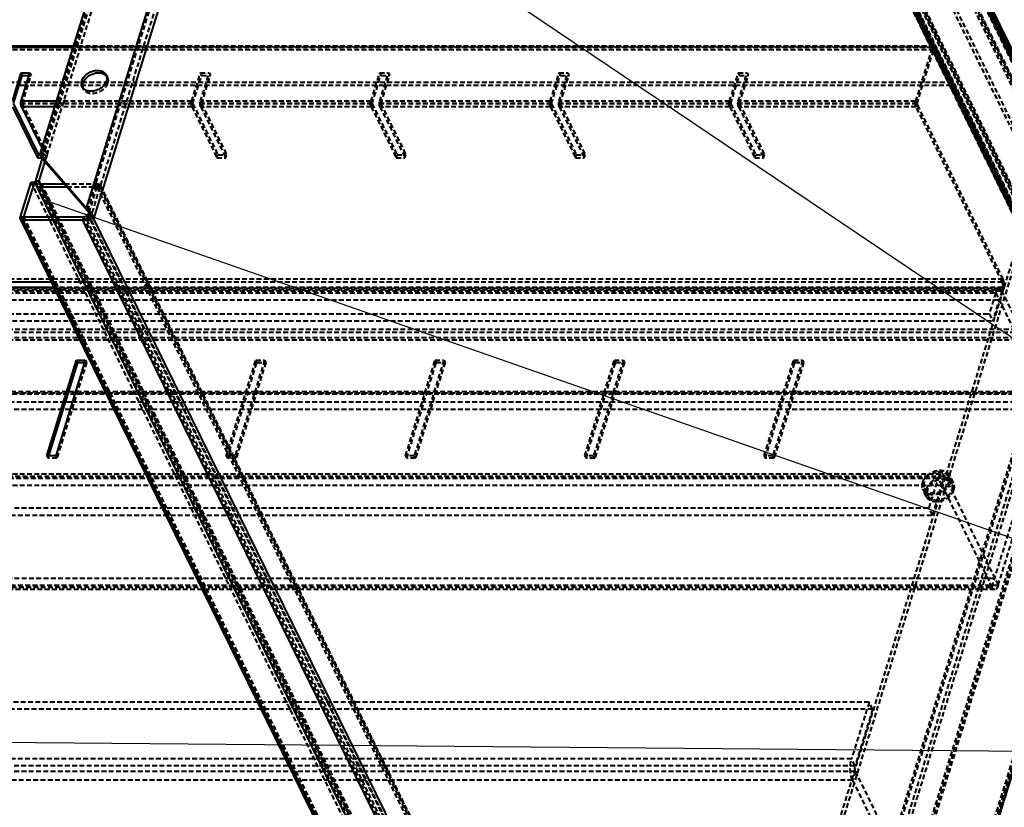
# Model space of a CAD drawing. Header units: millimetres. Extents: x 13106 to 40242, y 18888 to 28426.
# Drawn here: x 22815.9 to 23073.8, y 26990.2 to 27196.7 of the extents above; entities that cross this region are included whole.
import ezdxf
from ezdxf import colors
from ezdxf.entities.mleader import LeaderData, LeaderLine
from ezdxf.math import Vec2, Vec3

# ---------------------------------------------------------------- set-up
doc = ezdxf.new("R2010")
doc.units = ezdxf.units.MM
doc.linetypes.add('HIDDEN', pattern=[1.905, 1.27, -0.635])
doc.layers.add('02___PRT_ALL_AXES', color=7, linetype='Continuous')
doc.layers.add('DEFAULT_2', color=8, linetype='HIDDEN')
doc.layers.add('dim', color=2, linetype='Continuous', lineweight=9)

msp = doc.modelspace()

# ---------------------------------------------------------------- linework, layer by layer
at = {"color": 3, "linetype": 'Continuous'}
for p, q in [((22935.849, 27474.059), (23112.774, 27113.525)), ((22833.354, 27147.314), (22933.57, 27471.612)), ((22835.322, 27144.504), (22936.506, 27471.935)), ((22935.896, 27473.178), (23112.82, 27112.644)), ((22912.633, 27457.512), (22821.132, 27161.414)), ((22829.777, 27189.388), (22678.301, 27189.388)), ((22829.896, 27189.773), (22678.611, 27189.773)), ((22813.953, 27175.313), (22816.249, 27182.742)), ((22816.249, 27182.742), (22818.552, 27182.742)), ((22816.256, 27175.313), (22818.552, 27182.742)), ((22825.428, 27175.313), (22816.256, 27175.313)), ((22814.017, 27173.886), (22820.571, 27160.531)), ((22824.986, 27173.886), (22816.32, 27173.886)), ((22816.32, 27173.886), (22821.638, 27163.049)), ((22821.804, 27160.37), (22819.975, 27154.453)), ((22820.571, 27160.531), (22821.664, 27160.531)), ((22821.132, 27161.414), (22833.354, 27147.314)), ((22816.055, 27144.984), (22818.881, 27154.129)), ((22821.333, 27152.886), (22828.291, 27152.886)), ((22821.333, 27152.886), (22825.221, 27144.964)), ((22833.98, 27146.121), (22833.864, 27145.748)), ((22977.751, 26815.079), (22816.079, 27144.532)), ((22832.386, 27144.181), (22816.751, 27144.181)), ((22978.423, 26814.728), (22816.751, 27144.181)), ((22994.058, 26814.728), (22832.386, 27144.181)), ((22996.384, 26816.294), (22834.712, 27145.748)), ((22824.243, 27127.897), (22696.584, 27127.897)), ((22824.932, 27126.492), (22696.647, 27126.492)), ((22823.02, 27082.39), (22830.766, 27107.457)), ((22833.069, 27107.457), (22825.323, 27082.39)), ((22830.766, 27107.457), (22833.069, 27107.457)), ((22825.323, 27082.39), (22823.02, 27082.39))]:
    msp.add_line(p, q, dxfattribs=at)
at = {"color": 7, "linetype": 'Continuous'}
for p, q in [((22814.258, 27174.692), (22816.554, 27182.121)), ((22816.249, 27182.742), (22816.554, 27182.121)), ((22816.554, 27182.121), (22818.359, 27182.121)), ((22817.536, 27179.455), (22815.73, 27179.455)), ((22814.259, 27174.669), (22820.813, 27161.314)), ((22820.571, 27160.531), (22820.813, 27161.314)), ((22820.813, 27161.314), (22821.181, 27161.314)), ((22822.483, 27159.586), (22820.896, 27154.453)), ((22821.132, 27161.414), (22821.437, 27160.792)), ((22821.437, 27160.792), (22833.659, 27146.693)), ((22816.976, 27144.984), (22819.802, 27154.129)), ((22818.881, 27154.129), (22819.802, 27154.129)), ((22824.3, 27144.964), (22819.802, 27154.129)), ((22819.975, 27154.453), (22820.896, 27154.453)), ((22820.896, 27154.453), (22821.251, 27153.73)), ((22821.333, 27152.886), (22821.575, 27153.669)), ((22821.575, 27153.669), (22827.612, 27153.669)), ((22833.354, 27147.314), (22833.659, 27146.693)), ((22833.438, 27147.259), (22833.693, 27146.638)), ((22816.055, 27144.984), (22816.976, 27144.984)), ((22816.751, 27144.181), (22816.993, 27144.964)), ((22816.981, 27144.974), (22816.976, 27144.984)), ((22832.628, 27144.964), (22816.993, 27144.964)), ((22832.386, 27144.181), (22832.628, 27144.964)), ((22834.712, 27145.748), (22833.791, 27145.748)), ((22830.766, 27107.457), (22831.071, 27106.835)), ((22823.517, 27082.39), (22831.071, 27106.835)), ((22831.071, 27106.835), (22832.877, 27106.835)), ((22827.875, 27096.493), (22829.681, 27096.493))]:
    msp.add_line(p, q, dxfattribs=at)
at = {"color": 3, "linetype": 'Continuous'}
for centre, radius, start, end in [((22830.748, 27143.306), 4.781, 55.76744, 56.96517), ((22831.365, 27143.682), 4.073, 30.37177, 31.73422)]:
    msp.add_arc(centre, radius, start, end, dxfattribs=at)
at = {"color": 7, "linetype": 'Continuous'}
for centre, radius, start, end in [((22819.539, 27138.013), 16.575, 31.35629, 31.577), ((22830.066, 27144.134), 4.391, 21.58761, 23.43532)]:
    msp.add_arc(centre, radius, start, end, dxfattribs=at)
at = {"color": 3, "linetype": 'Continuous'}
for points, knots in [([(22816.32, 27173.886), (22816.273, 27173.981), (22816.206, 27174.207), (22816.163, 27174.57), (22816.174, 27174.95), (22816.22, 27175.199), (22816.256, 27175.313)], [0, 0, 0, 0, 0.2190059, 0.4806616, 0.7525968, 1, 1, 1, 1]), ([(22819.975, 27154.453), (22819.967, 27154.424), (22819.935, 27154.312), (22819.918, 27154.196), (22819.914, 27154.109)], [0, 0, 0, 0, 0.2565808, 1, 1, 1, 1]), ([(22820.174, 27153.343), (22820.305, 27153.193), (22820.677, 27152.95), (22821.108, 27152.886), (22821.333, 27152.886)], [0, 0, 0, 0, 0.4686202, 1, 1, 1, 1]), ([(22834.829, 27145.824), (22834.735, 27145.976), (22834.346, 27146.522), (22833.843, 27146.983), (22833.438, 27147.259)], [0, 0, 0, 0, 0.266903, 1, 1, 1, 1]), ([(22816.079, 27144.532), (22816.046, 27144.599), (22816.008, 27144.753), (22816.032, 27144.908), (22816.055, 27144.984)], [0, 0, 0, 0, 0.4825642, 1, 1, 1, 1]), ([(22816.751, 27144.181), (22816.61, 27144.181), (22816.34, 27144.228), (22816.133, 27144.423), (22816.079, 27144.532)], [0, 0, 0, 0, 0.5363588, 1, 1, 1, 1]), ([(22834.712, 27145.748), (22834.573, 27145.297), (22834.038, 27144.696), (22833.15, 27144.27), (22832.636, 27144.181), (22832.386, 27144.181)], [0, 0, 0, 0, 0.4803696, 0.7451077, 1, 1, 1, 1]), ([(22835.322, 27144.504), (22835.308, 27144.611), (22835.224, 27145.044), (22835.047, 27145.455), (22834.879, 27145.741)], [0, 0, 0, 0, 0.2455232, 1, 1, 1, 1])]:
    msp.add_open_spline(points, degree=3, knots=knots, dxfattribs=at)
msp.add_open_spline([(22819.914, 27154.109), (22819.91, 27154.021), (22819.916, 27153.932), (22819.932, 27153.846)], degree=3, dxfattribs=at)
at = {"color": 7, "linetype": 'Continuous'}
for points, knots in [([(22820.896, 27154.453), (22820.874, 27154.378), (22820.851, 27154.227), (22820.888, 27154.077), (22820.92, 27154.012)], [0, 0, 0, 0, 0.5174311, 1, 1, 1, 1]), ([(22820.92, 27154.012), (22820.972, 27153.905), (22821.174, 27153.716), (22821.438, 27153.669), (22821.575, 27153.669)], [0, 0, 0, 0, 0.4636602, 1, 1, 1, 1]), ([(22834.095, 27145.88), (22834.064, 27145.951), (22833.944, 27146.211), (22833.801, 27146.46), (22833.693, 27146.638)], [0, 0, 0, 0, 0.2695072, 1, 1, 1, 1]), ([(22816.977, 27144.972), (22816.976, 27144.974), (22816.975, 27144.978), (22816.975, 27144.982), (22816.976, 27144.984)], [0, 0, 0, 0, 0.4869447, 1, 1, 1, 1]), ([(22833.791, 27145.748), (22833.722, 27145.522), (22833.371, 27145.125), (22832.881, 27144.964), (22832.628, 27144.964)], [0, 0, 0, 0, 0.4830182, 1, 1, 1, 1])]:
    msp.add_open_spline(points, degree=3, knots=knots, dxfattribs=at)
msp.add_open_spline([(22816.993, 27144.964), (22816.987, 27144.964), (22816.98, 27144.967), (22816.977, 27144.972)], degree=3, dxfattribs=at)
at = {"layer": '02___PRT_ALL_AXES', "color": 8, "linetype": 'HIDDEN'}
for p, q in [((22838.519, 27182.226), (22838.824, 27181.604)), ((22838.6, 27180.684), (22838.906, 27180.062)), ((22832.235, 27179.142), (22832.54, 27178.52)), ((23060.109, 27075.02), (23059.194, 27076.885)), ((23053.825, 27071.936), (23052.909, 27073.801))]:
    msp.add_line(p, q, dxfattribs=at)
at = {"layer": '02___PRT_ALL_AXES', "color": 7, "linetype": 'Continuous'}
msp.add_line((22832.153, 27180.684), (22832.458, 27180.062), dxfattribs=at)
for centre, radius, start, end in [((22837.075, 27180.711), 1.967, 44.07951, 46.09698), ((22837.118, 27180.751), 1.909, 36.82046, 44.09798), ((22834.281, 27179.353), 1.932, 185.50202, 194.94716)]:
    msp.add_arc(centre, radius, start, end, dxfattribs=at)
at = {"layer": '02___PRT_ALL_AXES', "color": 8, "linetype": 'HIDDEN'}
for centre, radius, start, end in [((22837.172, 27180.792), 1.841, 26.17433, 36.8025), ((22834.194, 27179.331), 1.842, 194.99519, 206.10461)]:
    msp.add_arc(centre, radius, start, end, dxfattribs=at)
at = {"layer": '02___PRT_ALL_AXES', "color": 3, "linetype": 'Continuous'}
for points, knots in [([(22832.153, 27180.684), (22832.348, 27181.316), (22833.015, 27182.19), (22834.185, 27182.957), (22835.212, 27183.342), (22836.257, 27183.471), (22837.227, 27183.33), (22838.032, 27182.919), (22838.4, 27182.468), (22838.519, 27182.226)], [0, 0, 0, 0, 0.2513388, 0.3906666, 0.5304054, 0.6640658, 0.7868535, 0.897545, 1, 1, 1, 1]), ([(22838.519, 27182.226), (22838.63, 27181.999), (22838.761, 27181.474), (22838.681, 27180.943), (22838.6, 27180.684)], [0, 0, 0, 0, 0.4826008, 1, 1, 1, 1]), ([(22832.235, 27179.142), (22832.123, 27179.369), (22831.993, 27179.894), (22832.073, 27180.425), (22832.153, 27180.684)], [0, 0, 0, 0, 0.4826008, 1, 1, 1, 1]), ([(22838.6, 27180.684), (22838.405, 27180.052), (22837.739, 27179.178), (22836.569, 27178.411), (22835.541, 27178.026), (22834.496, 27177.897), (22833.526, 27178.038), (22832.722, 27178.449), (22832.354, 27178.9), (22832.235, 27179.142)], [0, 0, 0, 0, 0.2513388, 0.3906666, 0.5304054, 0.6640658, 0.7868535, 0.897545, 1, 1, 1, 1])]:
    msp.add_open_spline(points, degree=3, knots=knots, dxfattribs=at)
at = {"layer": '02___PRT_ALL_AXES', "color": 7, "linetype": 'Continuous'}
for points, knots in [([(22832.458, 27180.062), (22832.633, 27180.627), (22833.195, 27181.419), (22834.201, 27182.167), (22835.101, 27182.588), (22836.045, 27182.81), (22836.966, 27182.816), (22837.793, 27182.603), (22838.255, 27182.306), (22838.439, 27182.128)], [0, 0, 0, 0, 0.2444685, 0.3797762, 0.5172296, 0.6515357, 0.7780849, 0.8941348, 1, 1, 1, 1]), ([(22832.358, 27179.167), (22832.351, 27179.24), (22832.338, 27179.541), (22832.391, 27179.844), (22832.458, 27180.062)], [0, 0, 0, 0, 0.2416706, 1, 1, 1, 1])]:
    msp.add_open_spline(points, degree=3, knots=knots, dxfattribs=at)
at = {"layer": '02___PRT_ALL_AXES', "color": 8, "linetype": 'HIDDEN'}
for points, knots in [([(22838.906, 27180.062), (22838.71, 27179.43), (22838.044, 27178.556), (22836.874, 27177.789), (22835.846, 27177.404), (22834.801, 27177.275), (22833.831, 27177.416), (22833.027, 27177.827), (22832.659, 27178.278), (22832.54, 27178.52)], [0, 0, 0, 0, 0.2513388, 0.3906666, 0.5304054, 0.6640658, 0.7868535, 0.897545, 1, 1, 1, 1]), ([(22838.824, 27181.604), (22838.935, 27181.377), (22839.066, 27180.852), (22838.986, 27180.321), (22838.906, 27180.062)], [0, 0, 0, 0, 0.4826008, 1, 1, 1, 1]), ([(23059.194, 27076.885), (23059.075, 27077.127), (23058.707, 27077.578), (23057.902, 27077.989), (23056.932, 27078.13), (23055.887, 27078.001), (23054.859, 27077.616), (23053.69, 27076.849), (23053.023, 27075.975), (23052.828, 27075.343)], [0, 0, 0, 0, 0.1024543, 0.2131434, 0.3359286, 0.4695881, 0.609328, 0.7486574, 1, 1, 1, 1]), ([(23059.275, 27075.343), (23059.355, 27075.602), (23059.435, 27076.132), (23059.305, 27076.657), (23059.194, 27076.885)], [0, 0, 0, 0, 0.5174075, 1, 1, 1, 1]), ([(23052.828, 27075.343), (23052.748, 27075.084), (23052.668, 27074.553), (23052.798, 27074.028), (23052.909, 27073.801)], [0, 0, 0, 0, 0.5174075, 1, 1, 1, 1]), ([(23052.909, 27073.801), (23053.028, 27073.559), (23053.396, 27073.108), (23054.201, 27072.697), (23055.171, 27072.556), (23056.216, 27072.685), (23057.243, 27073.07), (23058.413, 27073.837), (23059.08, 27074.711), (23059.275, 27075.343)], [0, 0, 0, 0, 0.1024543, 0.2131434, 0.3359286, 0.4695881, 0.609328, 0.7486574, 1, 1, 1, 1]), ([(23060.109, 27075.02), (23059.99, 27075.262), (23059.622, 27075.713), (23058.818, 27076.124), (23057.847, 27076.265), (23056.802, 27076.136), (23055.775, 27075.751), (23054.605, 27074.984), (23053.938, 27074.11), (23053.743, 27073.478)], [0, 0, 0, 0, 0.1024543, 0.2131434, 0.3359286, 0.4695881, 0.609328, 0.7486574, 1, 1, 1, 1]), ([(23060.19, 27073.478), (23060.27, 27073.737), (23060.35, 27074.268), (23060.22, 27074.793), (23060.109, 27075.02)], [0, 0, 0, 0, 0.5174075, 1, 1, 1, 1]), ([(23053.743, 27073.478), (23053.663, 27073.219), (23053.583, 27072.689), (23053.713, 27072.163), (23053.824, 27071.936)], [0, 0, 0, 0, 0.5174075, 1, 1, 1, 1]), ([(23053.824, 27071.936), (23053.943, 27071.694), (23054.311, 27071.243), (23055.116, 27070.832), (23056.086, 27070.691), (23057.131, 27070.82), (23058.159, 27071.205), (23059.328, 27071.972), (23059.995, 27072.846), (23060.19, 27073.478)], [0, 0, 0, 0, 0.1024543, 0.2131434, 0.3359286, 0.4695881, 0.609328, 0.7486574, 1, 1, 1, 1])]:
    msp.add_open_spline(points, degree=3, knots=knots, dxfattribs=at)
at = {"layer": 'DEFAULT_2', "color": 8, "linetype": 'HIDDEN'}
for p, q in [((23092.25, 27113.44), (22915.326, 27473.974)), ((23092.271, 27113.506), (22915.346, 27474.04)), ((23092.513, 27114.289), (22915.588, 27474.823)), ((23093.172, 27113.433), (22916.254, 27473.96)), ((23093.182, 27113.428), (22916.258, 27473.961)), ((23093.192, 27113.506), (22916.306, 27473.961)), ((23093.168, 27113.947), (22916.499, 27473.961)), ((22917.717, 27473.961), (23094.641, 27113.428)), ((22917.959, 27474.745), (23094.883, 27114.211)), ((22934.296, 27473.961), (23111.22, 27113.428)), ((22934.538, 27474.745), (23111.462, 27114.211)), ((22934.952, 27473.619), (23111.876, 27113.085)), ((23112.141, 27113.428), (22935.217, 27473.961)), ((22834.329, 27144.269), (22935.585, 27471.935)), ((23111.899, 27112.644), (22935.536, 27472.035)), ((22833.659, 27146.693), (22933.875, 27470.99)), ((23078.348, 27141.14), (22917.286, 27469.35)), ((23092.274, 27112.993), (22917.339, 27469.473)), ((23092.94, 27112.644), (22917.605, 27469.94)), ((23080.674, 27142.707), (22919.612, 27470.917)), ((23094.225, 27141.923), (22933.163, 27470.133)), ((23094.242, 27141.915), (22933.18, 27470.125)), ((23094.242, 27141.904), (22933.18, 27470.114)), ((23094.467, 27142.707), (22933.405, 27470.917)), ((23095.139, 27142.355), (22934.077, 27470.565)), ((23095.163, 27141.904), (22934.101, 27470.114)), ((23079.269, 27141.14), (22921.189, 27463.273)), ((23080.432, 27141.923), (22922.352, 27464.057)), ((23092.07, 27134.873), (22931.008, 27463.083)), ((23092.991, 27134.873), (22931.929, 27463.083)), ((22913.889, 27458.357), (22821.804, 27160.37)), ((22915.052, 27459.141), (22822.483, 27159.586)), ((22912.939, 27456.89), (22821.437, 27160.792)), ((23055.329, 27188.769), (22678.606, 27188.767)), ((23055.571, 27189.552), (22678.857, 27189.552)), ((23055.015, 27189.388), (22829.777, 27189.388)), ((23055.325, 27189.773), (22829.896, 27189.773)), ((23050.666, 27175.313), (23055.015, 27189.388)), ((23050.971, 27174.692), (23055.32, 27188.767)), ((23055.32, 27188.767), (23055.015, 27189.388)), ((23055.329, 27188.769), (23055.571, 27189.552)), ((23055.329, 27188.769), (23059.9, 27179.455)), ((23055.571, 27189.552), (23060.142, 27180.238)), ((22816.561, 27174.692), (22818.857, 27182.121)), ((22818.359, 27182.121), (22818.857, 27182.121)), ((22818.552, 27182.742), (22818.857, 27182.121)), ((22860.927, 27175.313), (22863.223, 27182.742)), ((22861.232, 27174.692), (22863.528, 27182.121)), ((22863.223, 27182.742), (22865.526, 27182.742)), ((22863.223, 27182.742), (22863.528, 27182.121)), ((22863.23, 27175.313), (22865.526, 27182.742)), ((22863.528, 27182.121), (22865.831, 27182.121)), ((22863.535, 27174.692), (22865.831, 27182.121)), ((22865.526, 27182.742), (22865.831, 27182.121)), ((22907.901, 27175.313), (22910.197, 27182.742)), ((22908.206, 27174.692), (22910.502, 27182.121)), ((22910.197, 27182.742), (22912.5, 27182.742)), ((22910.197, 27182.742), (22910.502, 27182.121)), ((22910.204, 27175.313), (22912.5, 27182.742)), ((22910.502, 27182.121), (22912.805, 27182.121)), ((22910.509, 27174.692), (22912.805, 27182.121)), ((22912.5, 27182.742), (22912.805, 27182.121)), ((22954.875, 27175.313), (22957.171, 27182.742)), ((22955.18, 27174.692), (22957.476, 27182.121)), ((22957.171, 27182.742), (22959.474, 27182.742)), ((22957.171, 27182.742), (22957.476, 27182.121)), ((22957.178, 27175.313), (22959.474, 27182.742)), ((22957.476, 27182.121), (22959.779, 27182.121)), ((22957.483, 27174.692), (22959.779, 27182.121)), ((22959.474, 27182.742), (22959.779, 27182.121)), ((23001.85, 27175.313), (23004.145, 27182.742)), ((23002.155, 27174.692), (23004.45, 27182.121)), ((23004.145, 27182.742), (23006.448, 27182.742)), ((23004.145, 27182.742), (23004.45, 27182.121)), ((23004.152, 27175.313), (23006.448, 27182.742)), ((23004.45, 27182.121), (23006.753, 27182.121)), ((23004.457, 27174.692), (23006.753, 27182.121)), ((23006.448, 27182.742), (23006.753, 27182.121)), ((23060.142, 27180.238), (22683.428, 27180.238)), ((23059.9, 27179.455), (23060.142, 27180.238)), ((23059.9, 27179.455), (22817.536, 27179.455)), ((22816.256, 27175.313), (22816.561, 27174.692)), ((22816.32, 27173.886), (22816.562, 27174.669)), ((22861.232, 27174.692), (22816.561, 27174.692)), ((22861.233, 27174.669), (22816.562, 27174.669)), ((22816.562, 27174.669), (22823.115, 27161.314)), ((22860.927, 27175.313), (22825.428, 27175.313)), ((22860.927, 27175.313), (22861.232, 27174.692)), ((22860.991, 27173.886), (22861.233, 27174.669)), ((22861.233, 27174.669), (22867.787, 27161.314)), ((22907.901, 27175.313), (22863.23, 27175.313)), ((22863.23, 27175.313), (22863.535, 27174.692)), ((22863.294, 27173.886), (22863.536, 27174.669)), ((22908.206, 27174.692), (22863.535, 27174.692)), ((22908.207, 27174.669), (22863.536, 27174.669)), ((22863.536, 27174.669), (22870.089, 27161.314)), ((22907.901, 27175.313), (22908.206, 27174.692)), ((22907.965, 27173.886), (22908.207, 27174.669)), ((22908.207, 27174.669), (22914.761, 27161.314)), ((22954.875, 27175.313), (22910.204, 27175.313)), ((22910.204, 27175.313), (22910.509, 27174.692)), ((22910.268, 27173.886), (22910.51, 27174.669)), ((22955.18, 27174.692), (22910.509, 27174.692)), ((22955.181, 27174.669), (22910.51, 27174.669)), ((22910.51, 27174.669), (22917.064, 27161.314)), ((22954.875, 27175.313), (22955.18, 27174.692)), ((22954.939, 27173.886), (22955.181, 27174.669)), ((22955.181, 27174.669), (22961.735, 27161.314)), ((23001.85, 27175.313), (22957.178, 27175.313)), ((22957.178, 27175.313), (22957.483, 27174.692)), ((22957.242, 27173.886), (22957.484, 27174.669)), ((23002.155, 27174.692), (22957.483, 27174.692)), ((23002.156, 27174.669), (22957.484, 27174.669)), ((22957.484, 27174.669), (22964.038, 27161.314)), ((23001.85, 27175.313), (23002.155, 27174.692)), ((23001.914, 27173.886), (23002.156, 27174.669)), ((23002.156, 27174.669), (23008.709, 27161.314)), ((23050.666, 27175.313), (23004.152, 27175.313)), ((23004.152, 27175.313), (23004.457, 27174.692)), ((23004.216, 27173.886), (23004.458, 27174.669)), ((23050.971, 27174.692), (23004.457, 27174.692)), ((23050.972, 27174.669), (23004.458, 27174.669)), ((23004.458, 27174.669), (23011.012, 27161.314)), ((23050.971, 27174.692), (23050.666, 27175.313)), ((23050.972, 27174.669), (23050.73, 27173.886)), ((23073.54, 27128.68), (23050.972, 27174.669)), ((22860.991, 27173.886), (22824.986, 27173.886)), ((22860.991, 27173.886), (22867.545, 27160.531)), ((22907.965, 27173.886), (22863.294, 27173.886)), ((22863.294, 27173.886), (22869.847, 27160.531)), ((22907.965, 27173.886), (22914.519, 27160.531)), ((22954.939, 27173.886), (22910.268, 27173.886)), ((22910.268, 27173.886), (22916.822, 27160.531)), ((22954.939, 27173.886), (22961.493, 27160.531)), ((23001.914, 27173.886), (22957.242, 27173.886)), ((22957.242, 27173.886), (22963.796, 27160.531)), ((23001.914, 27173.886), (23008.467, 27160.531)), ((23050.73, 27173.886), (23004.216, 27173.886)), ((23004.216, 27173.886), (23010.77, 27160.531)), ((23073.298, 27127.897), (23050.73, 27173.886)), ((22821.638, 27163.049), (22822.873, 27160.531)), ((22821.181, 27161.314), (22823.115, 27161.314)), ((22821.664, 27160.531), (22822.873, 27160.531)), ((22822.873, 27160.531), (22823.115, 27161.314)), ((22867.545, 27160.531), (22867.787, 27161.314)), ((22867.545, 27160.531), (22869.847, 27160.531)), ((22867.787, 27161.314), (22870.089, 27161.314)), ((22869.847, 27160.531), (22870.089, 27161.314)), ((22914.519, 27160.531), (22914.761, 27161.314)), ((22914.519, 27160.531), (22916.822, 27160.531)), ((22914.761, 27161.314), (22917.064, 27161.314)), ((22916.822, 27160.531), (22917.064, 27161.314)), ((22961.493, 27160.531), (22961.735, 27161.314)), ((22961.493, 27160.531), (22963.796, 27160.531)), ((22961.735, 27161.314), (22964.038, 27161.314)), ((22963.796, 27160.531), (22964.038, 27161.314)), ((23008.467, 27160.531), (23008.709, 27161.314)), ((23008.467, 27160.531), (23010.77, 27160.531)), ((23008.709, 27161.314), (23011.012, 27161.314)), ((23010.77, 27160.531), (23011.012, 27161.314)), ((22980.553, 26824.676), (22818.881, 27154.129)), ((22819.975, 27154.453), (22981.037, 26826.242)), ((22820.92, 27154.012), (22981.982, 26825.802)), ((22821.251, 27153.73), (22981.959, 26826.242)), ((22820.022, 27153.571), (22981.084, 26825.361)), ((22821.575, 27153.669), (22982.638, 26825.459)), ((22827.612, 27153.669), (22836.298, 27153.669)), ((22828.291, 27152.886), (22836.056, 27152.886)), ((22836.067, 27152.873), (22833.98, 27146.121)), ((22836.056, 27152.886), (22836.298, 27153.669)), ((22836.056, 27152.886), (22997.118, 26824.676)), ((22836.066, 27152.88), (22997.129, 26824.663)), ((22836.067, 27152.873), (22836.988, 27152.873)), ((22836.298, 27153.669), (22997.36, 26825.459)), ((22836.964, 27153.321), (22998.026, 26825.111)), ((22836.988, 27152.873), (22998.05, 26824.663)), ((22977.727, 26815.53), (22816.055, 27144.984)), ((22978.649, 26815.519), (22816.977, 27144.973)), ((22978.648, 26815.53), (22816.981, 27144.974)), ((22978.665, 26815.511), (22816.993, 27144.964)), ((22981.474, 26824.676), (22824.3, 27144.964)), ((22825.221, 27144.964), (22982.395, 26824.676)), ((22994.3, 26815.511), (22832.628, 27144.964)), ((22833.864, 27145.748), (22833.408, 27144.269)), ((22833.408, 27144.269), (22834.329, 27144.269)), ((22833.408, 27144.269), (22994.47, 26816.059)), ((22833.791, 27145.748), (22995.768, 26815.673)), ((22834.329, 27144.269), (22995.391, 26816.059)), ((22835.322, 27144.504), (22834.401, 27144.504)), ((22981.037, 26826.242), (23078.348, 27141.14)), ((22981.959, 26826.242), (23079.269, 27141.14)), ((23073.54, 27128.68), (22696.826, 27128.68)), ((23073.54, 27128.68), (23073.298, 27127.897)), ((23073.572, 27128.61), (23073.314, 27127.862)), ((23073.361, 27126.492), (23073.845, 27128.058)), ((23073.666, 27125.87), (22696.952, 27125.87)), ((23072.497, 27126.222), (22699.467, 27126.222)), ((22700.193, 27125.572), (23073.223, 27125.572)), ((23073.298, 27127.897), (22824.243, 27127.897)), ((23073.361, 27126.492), (22824.932, 27126.492)), ((23073.223, 27125.572), (23070.803, 27117.739)), ((23086.34, 27098.843), (23073.223, 27125.572)), ((23073.361, 27126.492), (23073.666, 27125.87)), ((23073.666, 27125.87), (23074.15, 27127.437)), ((22698.552, 27125.087), (23071.582, 27125.087)), ((22699.467, 27123.222), (23072.497, 27123.222)), ((23071.582, 27125.087), (23069.887, 27119.603)), ((23071.582, 27125.087), (23086.529, 27094.628)), ((22696.858, 27119.603), (23069.887, 27119.603)), ((22697.773, 27117.739), (23070.803, 27117.739)), ((23069.887, 27119.603), (23070.803, 27117.739)), ((22719.426, 27115.533), (23091.534, 27115.533)), ((22719.183, 27114.749), (23091.292, 27114.749)), ((22719.246, 27113.344), (23091.355, 27113.344)), ((22719.551, 27112.723), (23091.66, 27112.723)), ((23111.289, 27113.888), (23010.105, 26786.457)), ((23111.171, 27113.099), (23010.292, 26786.655)), ((23110.189, 27111.699), (23009.974, 26787.402)), ((23110.494, 27111.078), (23010.279, 26786.78)), ((22833.069, 27107.457), (22833.374, 27106.835)), ((22869.994, 27082.39), (22877.74, 27107.457)), ((22880.043, 27107.457), (22872.297, 27082.39)), ((22877.74, 27107.457), (22880.043, 27107.457)), ((22877.74, 27107.457), (22878.045, 27106.835)), ((22880.043, 27107.457), (22880.348, 27106.835)), ((22916.968, 27082.39), (22924.714, 27107.457)), ((22927.017, 27107.457), (22919.271, 27082.39)), ((22924.714, 27107.457), (22927.017, 27107.457)), ((22924.714, 27107.457), (22925.019, 27106.835)), ((22927.017, 27107.457), (22927.322, 27106.835)), ((22963.942, 27082.39), (22971.688, 27107.457)), ((22973.991, 27107.457), (22966.245, 27082.39)), ((22971.688, 27107.457), (22973.991, 27107.457)), ((22971.688, 27107.457), (22971.993, 27106.835)), ((22973.991, 27107.457), (22974.296, 27106.835)), ((23010.916, 27082.39), (23018.663, 27107.457)), ((23020.965, 27107.457), (23013.219, 27082.39)), ((23018.663, 27107.457), (23020.965, 27107.457)), ((23018.663, 27107.457), (23018.968, 27106.835)), ((23020.965, 27107.457), (23021.27, 27106.835)), ((22833.374, 27106.835), (22825.628, 27081.769)), ((22832.877, 27106.835), (22833.374, 27106.835)), ((22870.299, 27081.769), (22878.045, 27106.835)), ((22880.348, 27106.835), (22872.602, 27081.769)), ((22878.045, 27106.835), (22880.348, 27106.835)), ((22917.273, 27081.769), (22925.019, 27106.835)), ((22927.322, 27106.835), (22919.576, 27081.769)), ((22925.019, 27106.835), (22927.322, 27106.835)), ((22964.247, 27081.769), (22971.993, 27106.835)), ((22974.296, 27106.835), (22966.55, 27081.769)), ((22971.993, 27106.835), (22974.296, 27106.835)), ((23011.221, 27081.769), (23018.968, 27106.835)), ((23021.27, 27106.835), (23013.524, 27081.769)), ((23018.968, 27106.835), (23021.27, 27106.835)), ((23082.46, 27103.775), (23005.725, 26855.461)), ((23082.765, 27103.154), (23006.03, 26854.839)), ((23083.991, 27102.532), (23007.256, 26854.217)), ((23084.912, 27102.532), (23008.177, 26854.217)), ((22713.31, 27098.843), (23086.34, 27098.843)), ((22724.1, 27099.244), (23077.787, 27099.244)), ((22724.405, 27098.623), (23078.092, 27098.623)), ((22998.057, 26800.88), (23089.558, 27096.978)), ((23070.606, 27047.926), (23086.34, 27098.843)), ((22713.499, 27094.628), (23086.529, 27094.628)), ((22782.706, 27096.493), (22827.875, 27096.493)), ((22829.681, 27096.493), (23085.614, 27096.493)), ((23072.247, 27048.412), (23086.529, 27094.628)), ((22823.02, 27082.39), (22823.325, 27081.769)), ((22823.325, 27081.769), (22823.517, 27082.39)), ((22825.628, 27081.769), (22823.325, 27081.769)), ((22825.323, 27082.39), (22825.628, 27081.769)), ((22872.297, 27082.39), (22869.994, 27082.39)), ((22869.994, 27082.39), (22870.299, 27081.769)), ((22872.602, 27081.769), (22870.299, 27081.769)), ((22872.297, 27082.39), (22872.602, 27081.769)), ((22919.271, 27082.39), (22916.968, 27082.39)), ((22916.968, 27082.39), (22917.273, 27081.769)), ((22919.576, 27081.769), (22917.273, 27081.769)), ((22919.271, 27082.39), (22919.576, 27081.769)), ((22966.245, 27082.39), (22963.942, 27082.39)), ((22963.942, 27082.39), (22964.247, 27081.769)), ((22966.55, 27081.769), (22964.247, 27081.769)), ((22966.245, 27082.39), (22966.55, 27081.769)), ((23013.219, 27082.39), (23010.916, 27082.39)), ((23010.916, 27082.39), (23011.221, 27081.769)), ((23013.524, 27081.769), (23011.221, 27081.769)), ((23013.219, 27082.39), (23013.524, 27081.769)), ((22683.544, 27076.52), (23056.574, 27076.52)), ((22684.459, 27077.656), (23057.489, 27077.656)), ((22685.185, 27077.006), (23058.215, 27077.006)), ((23054.153, 27068.687), (23056.574, 27076.52)), ((23057.489, 27074.656), (23056.574, 27076.52)), ((23057.489, 27074.656), (23058.215, 27077.006)), ((23058.215, 27077.006), (23072.247, 27048.412)), ((23060.558, 27075.24), (23059.642, 27077.105)), ((22684.459, 27074.656), (23057.489, 27074.656)), ((23081.444, 27073.938), (23004.709, 26825.623)), ((23098, 27073.938), (23021.265, 26825.623)), ((23098.015, 27073.953), (23021.281, 26825.631)), ((23098.936, 27073.953), (23022.201, 26825.639)), ((23055.068, 27066.822), (23057.489, 27074.656)), ((23057.489, 27074.656), (23070.606, 27047.926)), ((23081.749, 27073.316), (23005.014, 26825.002)), ((23098.305, 27073.316), (23021.57, 26825.002)), ((23098.971, 27073.651), (23022.236, 26825.336)), ((23053.376, 27071.716), (23052.461, 27073.581)), ((22681.123, 27068.687), (23054.153, 27068.687)), ((23055.068, 27066.822), (23054.153, 27068.687)), ((22682.038, 27066.822), (23055.068, 27066.822)), ((22698.302, 27050.276), (23071.332, 27050.276)), ((22699.217, 27048.412), (23072.247, 27048.412)), ((22697.576, 27047.926), (23070.606, 27047.926)), ((23071.332, 27047.276), (22698.302, 27047.276)), ((23038.419, 27017.771), (22665.389, 27017.771)), ((23038.419, 27017.771), (23033.819, 27002.888)), ((23039.334, 27015.906), (23038.419, 27017.771)), ((23039.334, 27015.906), (22666.304, 27015.906)), ((23039.334, 27015.906), (23034.735, 27001.023)), ((23033.819, 27002.888), (22660.79, 27002.888)), ((23034.735, 27001.023), (23033.819, 27002.888)), ((23034.735, 27001.023), (22661.705, 27001.023)), ((23034.798, 26999.618), (22661.768, 26999.618)), ((23034.798, 26999.618), (23034.071, 26997.268)), ((23034.798, 26999.618), (23047.304, 26974.132)), ((23034.071, 26997.268), (22661.042, 26997.268)), ((23034.071, 26997.268), (23046.578, 26971.782))]:
    msp.add_line(p, q, dxfattribs=at)
for centre, radius in [((23071.901, 27127.876), 1.826), ((23072.478, 27127.495), 0.913)]:
    msp.add_arc(centre, radius, 23.69656, 26.1111, dxfattribs=at)
for points, knots in [([(23055.015, 27189.388), (23055.032, 27189.443), (23055.07, 27189.543), (23055.154, 27189.69), (23055.259, 27189.773), (23055.325, 27189.773)], [0, 0, 0, 0, 0.3360239, 0.6131333, 1, 1, 1, 1]), ([(23055.32, 27188.767), (23055.321, 27188.768), (23055.322, 27188.77), (23055.323, 27188.773), (23055.324, 27188.773)], [0, 0, 0, 0, 0.5803685, 1, 1, 1, 1]), ([(23055.324, 27188.773), (23055.325, 27188.774), (23055.327, 27188.772), (23055.327, 27188.769), (23055.327, 27188.768)], [0, 0, 0, 0, 0.2761712, 1, 1, 1, 1]), ([(23055.325, 27189.773), (23055.348, 27189.773), (23055.462, 27189.745), (23055.531, 27189.634), (23055.571, 27189.552)], [0, 0, 0, 0, 0.1981464, 1, 1, 1, 1]), ([(22860.991, 27173.886), (22860.944, 27173.981), (22860.877, 27174.207), (22860.834, 27174.57), (22860.846, 27174.95), (22860.892, 27175.199), (22860.927, 27175.313)], [0, 0, 0, 0, 0.2190059, 0.4806616, 0.7525968, 1, 1, 1, 1]), ([(22863.294, 27173.886), (22863.247, 27173.981), (22863.18, 27174.207), (22863.137, 27174.57), (22863.148, 27174.95), (22863.194, 27175.199), (22863.23, 27175.313)], [0, 0, 0, 0, 0.2190059, 0.4806616, 0.7525968, 1, 1, 1, 1]), ([(22907.965, 27173.886), (22907.919, 27173.981), (22907.851, 27174.207), (22907.808, 27174.57), (22907.82, 27174.95), (22907.866, 27175.199), (22907.901, 27175.313)], [0, 0, 0, 0, 0.2190059, 0.4806616, 0.7525968, 1, 1, 1, 1]), ([(22910.268, 27173.886), (22910.221, 27173.981), (22910.154, 27174.207), (22910.111, 27174.57), (22910.123, 27174.95), (22910.169, 27175.199), (22910.204, 27175.313)], [0, 0, 0, 0, 0.2190059, 0.4806616, 0.7525968, 1, 1, 1, 1]), ([(22954.939, 27173.886), (22954.893, 27173.981), (22954.825, 27174.207), (22954.783, 27174.57), (22954.794, 27174.95), (22954.84, 27175.199), (22954.875, 27175.313)], [0, 0, 0, 0, 0.2190059, 0.4806616, 0.7525968, 1, 1, 1, 1]), ([(22957.242, 27173.886), (22957.195, 27173.981), (22957.128, 27174.207), (22957.085, 27174.57), (22957.097, 27174.95), (22957.143, 27175.199), (22957.178, 27175.313)], [0, 0, 0, 0, 0.2190059, 0.4806616, 0.7525968, 1, 1, 1, 1]), ([(23001.914, 27173.886), (23001.867, 27173.981), (23001.799, 27174.207), (23001.757, 27174.57), (23001.768, 27174.95), (23001.814, 27175.199), (23001.85, 27175.313)], [0, 0, 0, 0, 0.2190059, 0.4806616, 0.7525968, 1, 1, 1, 1]), ([(23004.216, 27173.886), (23004.169, 27173.981), (23004.102, 27174.207), (23004.059, 27174.57), (23004.071, 27174.95), (23004.117, 27175.199), (23004.152, 27175.313)], [0, 0, 0, 0, 0.2190059, 0.4806616, 0.7525968, 1, 1, 1, 1]), ([(23050.73, 27173.886), (23050.683, 27173.981), (23050.616, 27174.207), (23050.573, 27174.57), (23050.584, 27174.95), (23050.63, 27175.199), (23050.666, 27175.313)], [0, 0, 0, 0, 0.2189997, 0.4806613, 0.7526037, 1, 1, 1, 1]), ([(22836.056, 27152.886), (22836.058, 27152.886), (22836.061, 27152.885), (22836.065, 27152.884), (22836.066, 27152.883)], [0, 0, 0, 0, 0.528768, 1, 1, 1, 1]), ([(22836.066, 27152.883), (22836.066, 27152.882), (22836.067, 27152.879), (22836.065, 27152.877), (22836.064, 27152.876)], [0, 0, 0, 0, 0.382198, 1, 1, 1, 1]), ([(22836.298, 27153.669), (22836.438, 27153.669), (22836.705, 27153.622), (22836.911, 27153.429), (22836.964, 27153.321)], [0, 0, 0, 0, 0.536343, 1, 1, 1, 1]), ([(22836.964, 27153.321), (22836.996, 27153.255), (22837.034, 27153.103), (22837.011, 27152.949), (22836.988, 27152.873)], [0, 0, 0, 0, 0.4825863, 1, 1, 1, 1]), ([(22834.401, 27144.504), (22834.402, 27144.612), (22834.378, 27145.037), (22834.266, 27145.455), (22834.149, 27145.749)], [0, 0, 0, 0, 0.2539614, 1, 1, 1, 1]), ([(23073.666, 27125.87), (23073.733, 27126.087), (23073.822, 27126.559), (23073.85, 27127.282), (23073.777, 27127.981), (23073.656, 27128.42), (23073.572, 27128.61)], [0, 0, 0, 0, 0.2448081, 0.514235, 0.7761314, 1, 1, 1, 1]), ([(23071.582, 27125.087), (23071.632, 27125.25), (23071.742, 27125.543), (23071.957, 27125.909), (23072.204, 27126.155), (23072.406, 27126.222), (23072.497, 27126.222)], [0, 0, 0, 0, 0.3326352, 0.6071132, 0.8236103, 1, 1, 1, 1]), ([(23072.497, 27126.222), (23072.563, 27126.222), (23072.707, 27126.189), (23072.9, 27126.053), (23073.077, 27125.841), (23073.176, 27125.668), (23073.223, 27125.572)], [0, 0, 0, 0, 0.1954233, 0.4178589, 0.6842395, 1, 1, 1, 1]), ([(23073.361, 27126.492), (23073.431, 27126.719), (23073.464, 27127.086), (23073.416, 27127.547), (23073.356, 27127.767), (23073.314, 27127.862)], [0, 0, 0, 0, 0.5134292, 0.7757601, 1, 1, 1, 1]), ([(23059.736, 27075.343), (23059.755, 27075.444), (23059.785, 27075.596), (23059.819, 27075.774), (23059.837, 27075.863), (23059.846, 27075.913), (23059.856, 27075.952), (23059.851, 27075.988), (23059.85, 27076.037), (23059.845, 27076.122), (23059.84, 27076.244), (23059.834, 27076.366), (23059.831, 27076.452), (23059.828, 27076.5), (23059.829, 27076.538), (23059.815, 27076.57), (23059.802, 27076.616), (23059.777, 27076.694), (23059.742, 27076.807), (23059.705, 27076.919), (23059.681, 27076.998), (23059.666, 27077.043), (23059.659, 27077.078), (23059.636, 27077.107), (23059.61, 27077.147), (23059.564, 27077.217), (23059.499, 27077.318), (23059.433, 27077.418), (23059.387, 27077.488), (23059.36, 27077.528), (23059.343, 27077.56), (23059.313, 27077.582), (23059.278, 27077.615), (23059.214, 27077.671), (23059.124, 27077.753), (23059.032, 27077.833), (23058.969, 27077.89), (23058.932, 27077.922), (23058.908, 27077.948), (23058.871, 27077.964), (23058.826, 27077.989), (23058.747, 27078.031), (23058.634, 27078.091), (23058.52, 27078.151), (23058.441, 27078.194), (23058.395, 27078.217), (23058.363, 27078.238), (23058.321, 27078.246), (23058.269, 27078.262), (23058.177, 27078.287), (23058.045, 27078.325), (23057.913, 27078.362), (23057.821, 27078.389), (23057.768, 27078.403), (23057.73, 27078.416), (23057.684, 27078.418), (23057.626, 27078.424), (23057.522, 27078.432), (23057.374, 27078.445), (23057.227, 27078.459), (23057.108, 27078.467), (23057.021, 27078.481), (23056.928, 27078.468), (23056.806, 27078.459), (23056.653, 27078.446), (23056.5, 27078.435), (23056.377, 27078.423), (23056.286, 27078.421), (23056.193, 27078.393), (23056.069, 27078.366), (23055.914, 27078.328), (23055.759, 27078.292), (23055.636, 27078.261), (23055.542, 27078.244), (23055.452, 27078.203), (23055.332, 27078.157), (23055.181, 27078.096), (23055.03, 27078.037), (23054.91, 27077.988), (23054.818, 27077.957), (23054.733, 27077.902), (23054.618, 27077.838), (23054.475, 27077.755), (23054.331, 27077.674), (23054.218, 27077.607), (23054.128, 27077.561), (23054.056, 27077.499), (23053.955, 27077.421), (23053.83, 27077.322), (23053.704, 27077.224), (23053.605, 27077.144), (23053.525, 27077.088), (23053.466, 27077.018), (23053.38, 27076.929), (23053.276, 27076.816), (23053.169, 27076.704), (23053.087, 27076.614), (23053.018, 27076.549), (23052.974, 27076.473), (23052.908, 27076.377), (23052.827, 27076.255), (23052.746, 27076.133), (23052.688, 27076.048), (23052.656, 27075.999), (23052.629, 27075.963), (23052.615, 27075.923), (23052.592, 27075.872), (23052.554, 27075.781), (23052.477, 27075.601), (23052.411, 27075.446), (23052.367, 27075.343)], [0, 0, 0, 0, 0.03125, 0.046875, 0.0546875, 0.0585938, 0.0625, 0.0664062, 0.0703125, 0.078125, 0.09375, 0.109375, 0.1171875, 0.1210938, 0.125, 0.1289062, 0.1328125, 0.140625, 0.15625, 0.171875, 0.1796875, 0.1835938, 0.1875, 0.1914062, 0.1953125, 0.203125, 0.21875, 0.234375, 0.2421875, 0.2460938, 0.25, 0.2539062, 0.2578125, 0.265625, 0.28125, 0.296875, 0.3046875, 0.3085938, 0.3125, 0.3164062, 0.3203125, 0.328125, 0.34375, 0.359375, 0.3671875, 0.3710938, 0.375, 0.3789062, 0.3828125, 0.390625, 0.40625, 0.421875, 0.4296875, 0.4335938, 0.4375, 0.4414062, 0.4453125, 0.453125, 0.46875, 0.484375, 0.4921875, 0.5, 0.5078125, 0.515625, 0.53125, 0.546875, 0.5546875, 0.5625, 0.5703125, 0.578125, 0.59375, 0.609375, 0.6171875, 0.625, 0.6328125, 0.640625, 0.65625, 0.671875, 0.6796875, 0.6875, 0.6953125, 0.703125, 0.71875, 0.734375, 0.7421875, 0.75, 0.7578125, 0.765625, 0.78125, 0.796875, 0.8046875, 0.8125, 0.8203125, 0.828125, 0.84375, 0.859375, 0.8671875, 0.875, 0.8828125, 0.890625, 0.90625, 0.921875, 0.9296875, 0.9335938, 0.9375, 0.9414062, 0.9453125, 0.953125, 0.96875, 1, 1, 1, 1]), ([(23060.651, 27073.478), (23060.67, 27073.579), (23060.7, 27073.732), (23060.734, 27073.909), (23060.752, 27073.998), (23060.761, 27074.048), (23060.771, 27074.087), (23060.766, 27074.123), (23060.765, 27074.172), (23060.761, 27074.257), (23060.755, 27074.379), (23060.749, 27074.501), (23060.746, 27074.587), (23060.743, 27074.635), (23060.744, 27074.673), (23060.73, 27074.706), (23060.717, 27074.751), (23060.692, 27074.829), (23060.657, 27074.942), (23060.621, 27075.054), (23060.596, 27075.133), (23060.581, 27075.178), (23060.574, 27075.213), (23060.551, 27075.242), (23060.526, 27075.282), (23060.479, 27075.352), (23060.414, 27075.453), (23060.348, 27075.553), (23060.303, 27075.624), (23060.275, 27075.663), (23060.259, 27075.695), (23060.229, 27075.717), (23060.193, 27075.75), (23060.129, 27075.807), (23060.039, 27075.888), (23059.948, 27075.968), (23059.885, 27076.025), (23059.847, 27076.057), (23059.823, 27076.084), (23059.786, 27076.099), (23059.742, 27076.124), (23059.662, 27076.166), (23059.549, 27076.226), (23059.435, 27076.286), (23059.356, 27076.329), (23059.31, 27076.352), (23059.278, 27076.373), (23059.236, 27076.381), (23059.184, 27076.397), (23059.092, 27076.423), (23058.96, 27076.46), (23058.828, 27076.497), (23058.736, 27076.524), (23058.683, 27076.538), (23058.645, 27076.552), (23058.599, 27076.553), (23058.541, 27076.559), (23058.437, 27076.567), (23058.289, 27076.58), (23058.142, 27076.594), (23058.023, 27076.602), (23057.936, 27076.616), (23057.843, 27076.603), (23057.721, 27076.595), (23057.568, 27076.581), (23057.415, 27076.57), (23057.292, 27076.558), (23057.201, 27076.556), (23057.108, 27076.528), (23056.984, 27076.501), (23056.829, 27076.463), (23056.674, 27076.427), (23056.551, 27076.396), (23056.457, 27076.379), (23056.368, 27076.338), (23056.247, 27076.292), (23056.096, 27076.231), (23055.945, 27076.172), (23055.825, 27076.123), (23055.733, 27076.092), (23055.649, 27076.038), (23055.533, 27075.973), (23055.39, 27075.89), (23055.246, 27075.809), (23055.133, 27075.742), (23055.043, 27075.696), (23054.972, 27075.634), (23054.87, 27075.556), (23054.745, 27075.457), (23054.619, 27075.359), (23054.52, 27075.28), (23054.44, 27075.223), (23054.381, 27075.153), (23054.295, 27075.064), (23054.191, 27074.951), (23054.084, 27074.84), (23054.002, 27074.749), (23053.933, 27074.684), (23053.89, 27074.609), (23053.823, 27074.512), (23053.742, 27074.39), (23053.661, 27074.268), (23053.603, 27074.183), (23053.571, 27074.134), (23053.544, 27074.098), (23053.53, 27074.058), (23053.508, 27074.007), (23053.47, 27073.917), (23053.392, 27073.736), (23053.326, 27073.581), (23053.282, 27073.478)], [0, 0, 0, 0, 0.03125, 0.046875, 0.0546875, 0.0585938, 0.0625, 0.0664062, 0.0703125, 0.078125, 0.09375, 0.109375, 0.1171875, 0.1210938, 0.125, 0.1289062, 0.1328125, 0.140625, 0.15625, 0.171875, 0.1796875, 0.1835938, 0.1875, 0.1914062, 0.1953125, 0.203125, 0.21875, 0.234375, 0.2421875, 0.2460938, 0.25, 0.2539062, 0.2578125, 0.265625, 0.28125, 0.296875, 0.3046875, 0.3085938, 0.3125, 0.3164062, 0.3203125, 0.328125, 0.34375, 0.359375, 0.3671875, 0.3710938, 0.375, 0.3789062, 0.3828125, 0.390625, 0.40625, 0.421875, 0.4296875, 0.4335938, 0.4375, 0.4414062, 0.4453125, 0.453125, 0.46875, 0.484375, 0.4921875, 0.5, 0.5078125, 0.515625, 0.53125, 0.546875, 0.5546875, 0.5625, 0.5703125, 0.578125, 0.59375, 0.609375, 0.6171875, 0.625, 0.6328125, 0.640625, 0.65625, 0.671875, 0.6796875, 0.6875, 0.6953125, 0.703125, 0.71875, 0.734375, 0.7421875, 0.75, 0.7578125, 0.765625, 0.78125, 0.796875, 0.8046875, 0.8125, 0.8203125, 0.828125, 0.84375, 0.859375, 0.8671875, 0.875, 0.8828125, 0.890625, 0.90625, 0.921875, 0.9296875, 0.9335938, 0.9375, 0.9414062, 0.9453125, 0.953125, 0.96875, 1, 1, 1, 1]), ([(23056.574, 27076.52), (23056.624, 27076.683), (23056.734, 27076.976), (23056.95, 27077.343), (23057.198, 27077.591), (23057.401, 27077.657), (23057.491, 27077.656)], [0, 0, 0, 0, 0.3310785, 0.6067875, 0.8237557, 1, 1, 1, 1]), ([(23057.491, 27077.656), (23057.558, 27077.656), (23057.744, 27077.61), (23058.006, 27077.378), (23058.148, 27077.143), (23058.215, 27077.006)], [0, 0, 0, 0, 0.1961845, 0.5470633, 1, 1, 1, 1]), ([(23052.367, 27075.343), (23052.348, 27075.241), (23052.318, 27075.089), (23052.284, 27074.912), (23052.266, 27074.823), (23052.257, 27074.772), (23052.247, 27074.734), (23052.252, 27074.698), (23052.253, 27074.649), (23052.257, 27074.564), (23052.263, 27074.442), (23052.269, 27074.32), (23052.272, 27074.234), (23052.275, 27074.186), (23052.274, 27074.148), (23052.288, 27074.115), (23052.301, 27074.07), (23052.326, 27073.991), (23052.361, 27073.879), (23052.397, 27073.767), (23052.422, 27073.688), (23052.437, 27073.643), (23052.444, 27073.608), (23052.467, 27073.579), (23052.492, 27073.539), (23052.539, 27073.469), (23052.604, 27073.368), (23052.67, 27073.268), (23052.715, 27073.197), (23052.743, 27073.158), (23052.759, 27073.126), (23052.789, 27073.103), (23052.825, 27073.07), (23052.889, 27073.014), (23052.979, 27072.933), (23053.07, 27072.853), (23053.133, 27072.795), (23053.171, 27072.764), (23053.195, 27072.737), (23053.232, 27072.722), (23053.276, 27072.697), (23053.356, 27072.655), (23053.469, 27072.595), (23053.583, 27072.535), (23053.662, 27072.492), (23053.708, 27072.469), (23053.74, 27072.448), (23053.782, 27072.44), (23053.834, 27072.424), (23053.926, 27072.398), (23054.058, 27072.361), (23054.19, 27072.324), (23054.282, 27072.297), (23054.335, 27072.283), (23054.373, 27072.269), (23054.419, 27072.268), (23054.477, 27072.262), (23054.581, 27072.254), (23054.729, 27072.241), (23054.876, 27072.227), (23054.995, 27072.218), (23055.082, 27072.205), (23055.175, 27072.218), (23055.297, 27072.226), (23055.45, 27072.24), (23055.603, 27072.251), (23055.726, 27072.263), (23055.817, 27072.265), (23055.91, 27072.292), (23056.034, 27072.32), (23056.189, 27072.358), (23056.344, 27072.394), (23056.467, 27072.425), (23056.561, 27072.442), (23056.65, 27072.483), (23056.771, 27072.529), (23056.922, 27072.59), (23057.073, 27072.649), (23057.193, 27072.698), (23057.285, 27072.729), (23057.369, 27072.783), (23057.485, 27072.847), (23057.628, 27072.931), (23057.772, 27073.012), (23057.885, 27073.079), (23057.975, 27073.124), (23058.046, 27073.187), (23058.148, 27073.265), (23058.273, 27073.364), (23058.399, 27073.462), (23058.498, 27073.541), (23058.578, 27073.597), (23058.637, 27073.668), (23058.723, 27073.757), (23058.827, 27073.869), (23058.934, 27073.981), (23059.016, 27074.072), (23059.085, 27074.137), (23059.128, 27074.212), (23059.195, 27074.309), (23059.276, 27074.431), (23059.357, 27074.553), (23059.415, 27074.638), (23059.447, 27074.687), (23059.474, 27074.723), (23059.488, 27074.762), (23059.51, 27074.814), (23059.548, 27074.904), (23059.626, 27075.085), (23059.692, 27075.24), (23059.736, 27075.343)], [0, 0, 0, 0, 0.03125, 0.046875, 0.0546875, 0.0585938, 0.0625, 0.0664062, 0.0703125, 0.078125, 0.09375, 0.109375, 0.1171875, 0.1210938, 0.125, 0.1289062, 0.1328125, 0.140625, 0.15625, 0.171875, 0.1796875, 0.1835938, 0.1875, 0.1914062, 0.1953125, 0.203125, 0.21875, 0.234375, 0.2421875, 0.2460938, 0.25, 0.2539062, 0.2578125, 0.265625, 0.28125, 0.296875, 0.3046875, 0.3085938, 0.3125, 0.3164062, 0.3203125, 0.328125, 0.34375, 0.359375, 0.3671875, 0.3710938, 0.375, 0.3789062, 0.3828125, 0.390625, 0.40625, 0.421875, 0.4296875, 0.4335938, 0.4375, 0.4414062, 0.4453125, 0.453125, 0.46875, 0.484375, 0.4921875, 0.5, 0.5078125, 0.515625, 0.53125, 0.546875, 0.5546875, 0.5625, 0.5703125, 0.578125, 0.59375, 0.609375, 0.6171875, 0.625, 0.6328125, 0.640625, 0.65625, 0.671875, 0.6796875, 0.6875, 0.6953125, 0.703125, 0.71875, 0.734375, 0.7421875, 0.75, 0.7578125, 0.765625, 0.78125, 0.796875, 0.8046875, 0.8125, 0.8203125, 0.828125, 0.84375, 0.859375, 0.8671875, 0.875, 0.8828125, 0.890625, 0.90625, 0.921875, 0.9296875, 0.9335938, 0.9375, 0.9414062, 0.9453125, 0.953125, 0.96875, 1, 1, 1, 1]), ([(23053.282, 27073.478), (23053.263, 27073.377), (23053.233, 27073.224), (23053.199, 27073.047), (23053.181, 27072.958), (23053.172, 27072.908), (23053.162, 27072.869), (23053.167, 27072.833), (23053.168, 27072.784), (23053.173, 27072.699), (23053.178, 27072.577), (23053.184, 27072.455), (23053.187, 27072.369), (23053.19, 27072.321), (23053.189, 27072.283), (23053.203, 27072.25), (23053.216, 27072.205), (23053.241, 27072.127), (23053.277, 27072.014), (23053.313, 27071.902), (23053.337, 27071.823), (23053.352, 27071.778), (23053.359, 27071.743), (23053.382, 27071.714), (23053.408, 27071.674), (23053.454, 27071.604), (23053.519, 27071.503), (23053.585, 27071.403), (23053.631, 27071.332), (23053.658, 27071.293), (23053.675, 27071.261), (23053.705, 27071.239), (23053.74, 27071.206), (23053.804, 27071.149), (23053.894, 27071.068), (23053.986, 27070.988), (23054.049, 27070.931), (23054.086, 27070.899), (23054.11, 27070.873), (23054.147, 27070.857), (23054.192, 27070.832), (23054.271, 27070.79), (23054.384, 27070.73), (23054.498, 27070.67), (23054.577, 27070.627), (23054.623, 27070.604), (23054.655, 27070.583), (23054.697, 27070.575), (23054.749, 27070.559), (23054.841, 27070.533), (23054.973, 27070.496), (23055.105, 27070.459), (23055.197, 27070.432), (23055.25, 27070.418), (23055.288, 27070.404), (23055.334, 27070.403), (23055.392, 27070.397), (23055.496, 27070.389), (23055.644, 27070.376), (23055.791, 27070.362), (23055.91, 27070.354), (23055.997, 27070.34), (23056.09, 27070.353), (23056.212, 27070.361), (23056.365, 27070.375), (23056.518, 27070.386), (23056.641, 27070.398), (23056.732, 27070.4), (23056.825, 27070.428), (23056.949, 27070.455), (23057.104, 27070.493), (23057.259, 27070.529), (23057.382, 27070.56), (23057.476, 27070.577), (23057.566, 27070.618), (23057.686, 27070.664), (23057.837, 27070.725), (23057.988, 27070.784), (23058.108, 27070.833), (23058.2, 27070.864), (23058.285, 27070.919), (23058.4, 27070.983), (23058.543, 27071.066), (23058.687, 27071.147), (23058.8, 27071.214), (23058.89, 27071.26), (23058.962, 27071.322), (23059.063, 27071.4), (23059.188, 27071.499), (23059.314, 27071.597), (23059.413, 27071.677), (23059.493, 27071.733), (23059.552, 27071.803), (23059.638, 27071.892), (23059.742, 27072.005), (23059.849, 27072.116), (23059.931, 27072.207), (23060, 27072.272), (23060.044, 27072.347), (23060.11, 27072.444), (23060.191, 27072.566), (23060.273, 27072.688), (23060.33, 27072.773), (23060.362, 27072.822), (23060.389, 27072.858), (23060.403, 27072.898), (23060.426, 27072.949), (23060.464, 27073.039), (23060.541, 27073.22), (23060.607, 27073.375), (23060.651, 27073.478)], [0, 0, 0, 0, 0.03125, 0.046875, 0.0546875, 0.0585938, 0.0625, 0.0664062, 0.0703125, 0.078125, 0.09375, 0.109375, 0.1171875, 0.1210938, 0.125, 0.1289062, 0.1328125, 0.140625, 0.15625, 0.171875, 0.1796875, 0.1835938, 0.1875, 0.1914062, 0.1953125, 0.203125, 0.21875, 0.234375, 0.2421875, 0.2460938, 0.25, 0.2539062, 0.2578125, 0.265625, 0.28125, 0.296875, 0.3046875, 0.3085938, 0.3125, 0.3164062, 0.3203125, 0.328125, 0.34375, 0.359375, 0.3671875, 0.3710938, 0.375, 0.3789062, 0.3828125, 0.390625, 0.40625, 0.421875, 0.4296875, 0.4335938, 0.4375, 0.4414062, 0.4453125, 0.453125, 0.46875, 0.484375, 0.4921875, 0.5, 0.5078125, 0.515625, 0.53125, 0.546875, 0.5546875, 0.5625, 0.5703125, 0.578125, 0.59375, 0.609375, 0.6171875, 0.625, 0.6328125, 0.640625, 0.65625, 0.671875, 0.6796875, 0.6875, 0.6953125, 0.703125, 0.71875, 0.734375, 0.7421875, 0.75, 0.7578125, 0.765625, 0.78125, 0.796875, 0.8046875, 0.8125, 0.8203125, 0.828125, 0.84375, 0.859375, 0.8671875, 0.875, 0.8828125, 0.890625, 0.90625, 0.921875, 0.9296875, 0.9335938, 0.9375, 0.9414062, 0.9453125, 0.953125, 0.96875, 1, 1, 1, 1]), ([(23072.247, 27048.412), (23072.197, 27048.249), (23072.087, 27047.956), (23071.872, 27047.589), (23071.625, 27047.343), (23071.422, 27047.276), (23071.332, 27047.276)], [0, 0, 0, 0, 0.3326352, 0.6071132, 0.8236103, 1, 1, 1, 1]), ([(23071.332, 27047.276), (23071.265, 27047.276), (23071.122, 27047.31), (23070.929, 27047.446), (23070.751, 27047.657), (23070.653, 27047.83), (23070.606, 27047.926)], [0, 0, 0, 0, 0.1954233, 0.4178589, 0.6842395, 1, 1, 1, 1]), ([(23034.071, 26997.268), (23033.887, 26997.643), (23033.622, 26998.532), (23033.454, 26999.962), (23033.499, 27001.456), (23033.68, 27002.437), (23033.819, 27002.888)], [0, 0, 0, 0, 0.2190059, 0.4806616, 0.7525968, 1, 1, 1, 1]), ([(23034.798, 26999.618), (23034.752, 26999.712), (23034.685, 26999.934), (23034.631, 27000.407), (23034.662, 27000.787), (23034.735, 27001.023)], [0, 0, 0, 0, 0.2194154, 0.4815188, 1, 1, 1, 1])]:
    msp.add_open_spline(points, degree=3, knots=knots, dxfattribs=at)
for points in [[(22816.562, 27174.669), (22816.559, 27174.675), (22816.556, 27174.684), (22816.561, 27174.688)], [(22861.233, 27174.669), (22861.231, 27174.675), (22861.228, 27174.684), (22861.233, 27174.688)], [(22863.536, 27174.669), (22863.533, 27174.675), (22863.53, 27174.684), (22863.535, 27174.688)], [(22908.207, 27174.669), (22908.205, 27174.675), (22908.202, 27174.684), (22908.207, 27174.688)], [(22910.51, 27174.669), (22910.507, 27174.675), (22910.504, 27174.684), (22910.509, 27174.688)], [(22955.181, 27174.669), (22955.179, 27174.675), (22955.176, 27174.684), (22955.181, 27174.688)], [(22957.484, 27174.669), (22957.481, 27174.675), (22957.479, 27174.684), (22957.484, 27174.688)], [(23002.156, 27174.669), (23002.153, 27174.675), (23002.15, 27174.684), (23002.155, 27174.688)], [(23004.458, 27174.669), (23004.456, 27174.675), (23004.453, 27174.684), (23004.458, 27174.688)], [(23050.972, 27174.669), (23050.969, 27174.674), (23050.966, 27174.683), (23050.971, 27174.686)], [(22819.932, 27153.846), (22819.949, 27153.751), (22819.98, 27153.658), (22820.022, 27153.571)], [(22820.022, 27153.571), (22820.062, 27153.489), (22820.114, 27153.412), (22820.174, 27153.343)]]:
    msp.add_open_spline(points, degree=3, dxfattribs=at)
at = {"layer": 'dim', "lineweight": 9}
for p, q in [((22540.708, 27473.961), (23238.289, 27004.016)), ((22822.051, 27149.547), (23239.203, 27003.716)), ((22512.365, 27009.88), (23238.613, 27003.543))]:
    msp.add_line(p, q, dxfattribs=at)

# ---------------------------------------------------------------- leaders
at = {"lineweight": 9}
ml = msp.add_multileader_mtext('Standard', dxfattribs=at)
ml.set_content('{\\fSimSun|b0|i0|c134|p2;焊接后打磨}', color=2)
ml.set_leader_properties(color=2)
ml.build(insert=Vec2(0, 0))
ml.multileader.update_dxf_attribs({"text_left_attachment_type": 5, "text_right_attachment_type": 5, "dogleg_length": 0.36})
ctx = ml.context
ctx.base_point, ctx.char_height, ctx.plane_origin = Vec3(23239.203, 27003.716), 30, Vec3(22981.908, 26820.641)
ctx.left_attachment, ctx.right_attachment = 5, 5
notes = []
notes.append((ctx, [(1, (1, 1, 0), (23238.843, 27003.716), (1, 0), 0.36, [(0, [(22986.582, 26814.268)], 0, [])])]))
ctx.mtext.insert, ctx.mtext.flow_direction = Vec3(23241.203, 27044.883), 5
for ctx, leaders in notes:
    for number, flags, end, landing, length, lines in leaders:
        leader = LeaderData()
        leader.index, (leader.has_last_leader_line, leader.has_dogleg_vector, leader.attachment_direction) = number, flags
        leader.last_leader_point, leader.dogleg_vector, leader.dogleg_length = Vec3(end), Vec3(landing), length
        for number, points, colour, breaks in lines:
            line = LeaderLine()
            line.index, line.vertices, line.color, line.breaks = number, Vec3.list(points), colors.encode_raw_color(colour), breaks
            leader.lines.append(line)
        ctx.leaders.append(leader)

doc.saveas('drawing.dxf')
